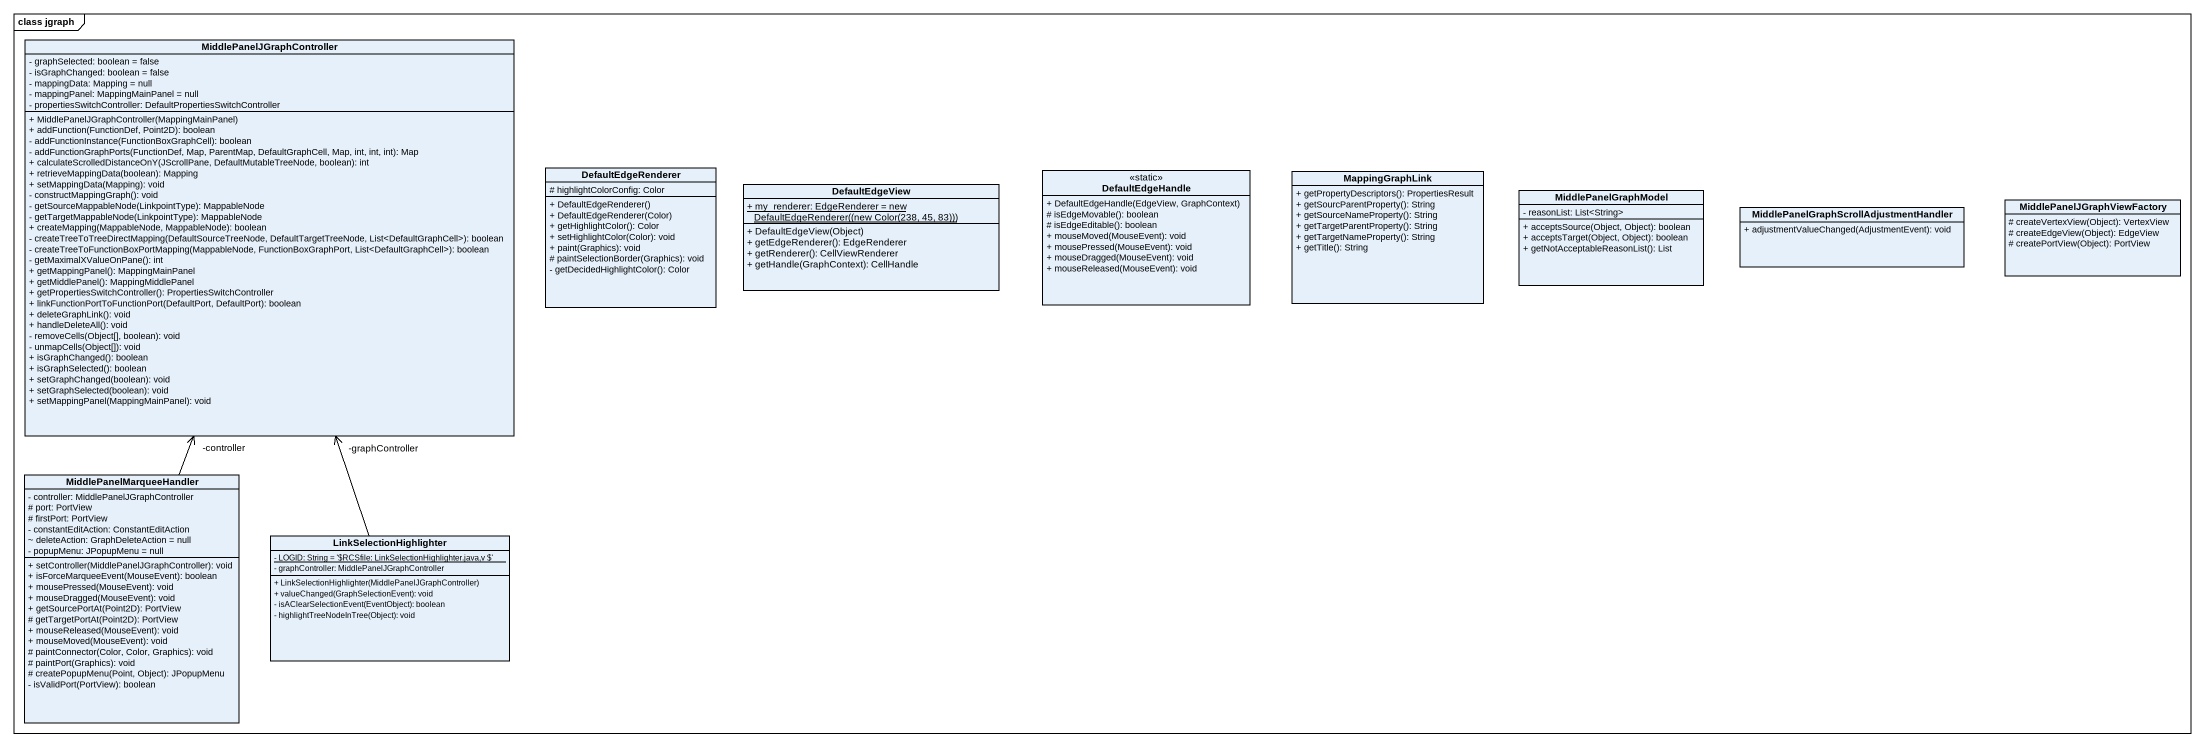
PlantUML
@startuml
mainframe class jgraph
hide circle
hide empty members
skinparam classAttributeIconSize 0
class MiddlePanelJGraphController {
  - graphSelected: boolean = false
  - isGraphChanged: boolean = false
  - mappingData: Mapping = null
  - mappingPanel: MappingMainPanel = null
  - propertiesSwitchController: DefaultPropertiesSwitchController
  + MiddlePanelJGraphController(MappingMainPanel)
  + addFunction(FunctionDef, Point2D): boolean
  - addFunctionInstance(FunctionBoxGraphCell): boolean
  - addFunctionGraphPorts(FunctionDef, Map, ParentMap, DefaultGraphCell, Map, int, int, int): Map
  + calculateScrolledDistanceOnY(JScrollPane, DefaultMutableTreeNode, boolean): int
  + retrieveMappingData(boolean): Mapping
  + setMappingData(Mapping): void
  - constructMappingGraph(): void
  - getSourceMappableNode(LinkpointType): MappableNode
  - getTargetMappableNode(LinkpointType): MappableNode
  + createMapping(MappableNode, MappableNode): boolean
  - createTreeToTreeDirectMapping(DefaultSourceTreeNode, DefaultTargetTreeNode, List<DefaultGraphCell>): boolean
  - createTreeToFunctionBoxPortMapping(MappableNode, FunctionBoxGraphPort, List<DefaultGraphCell>): boolean
  - getMaximalXValueOnPane(): int
  + getMappingPanel(): MappingMainPanel
  + getMiddlePanel(): MappingMiddlePanel
  + getPropertiesSwitchController(): PropertiesSwitchController
  + linkFunctionPortToFunctionPort(DefaultPort, DefaultPort): boolean
  + deleteGraphLink(): void
  + handleDeleteAll(): void
  - removeCells(Object[], boolean): void
  - unmapCells(Object[]): void
  + isGraphChanged(): boolean
  + isGraphSelected(): boolean
  + setGraphChanged(boolean): void
  + setGraphSelected(boolean): void
  + setMappingPanel(MappingMainPanel): void
}
class DefaultEdgeRenderer {
  # highlightColorConfig: Color
  + DefaultEdgeRenderer()
  + DefaultEdgeRenderer(Color)
  + getHighlightColor(): Color
  + setHighlightColor(Color): void
  + paint(Graphics): void
  # paintSelectionBorder(Graphics): void
  - getDecidedHighlightColor(): Color
}
class DefaultEdgeView {
  {static} {field} + my_renderer: EdgeRenderer = new DefaultEdgeRenderer((new Color(238, 45, 83)))
  + DefaultEdgeView(Object)
  + getEdgeRenderer(): EdgeRenderer
  + getRenderer(): CellViewRenderer
  + getHandle(GraphContext): CellHandle
}
class DefaultEdgeHandle <<static>> {
  + DefaultEdgeHandle(EdgeView, GraphContext)
  # isEdgeMovable(): boolean
  # isEdgeEditable(): boolean
  + mouseMoved(MouseEvent): void
  + mousePressed(MouseEvent): void
  + mouseDragged(MouseEvent): void
  + mouseReleased(MouseEvent): void
}
class MappingGraphLink {
  + getPropertyDescriptors(): PropertiesResult
  + getSourcParentProperty(): String
  + getSourceNameProperty(): String
  + getTargetParentProperty(): String
  + getTargetNameProperty(): String
  + getTitle(): String
}
class MiddlePanelGraphModel {
  - reasonList: List<String>
  + acceptsSource(Object, Object): boolean
  + acceptsTarget(Object, Object): boolean
  + getNotAcceptableReasonList(): List
}
class "MiddlePanelGraphScrollAdjustmentHandler" as MiddlePanelGraphScrollAdjust {
  + adjustmentValueChanged(AdjustmentEvent): void
}
class MiddlePanelJGraphViewFactory {
  # createVertexView(Object): VertexView
  # createEdgeView(Object): EdgeView
  # createPortView(Object): PortView
}
class MiddlePanelMarqueeHandler {
  - controller: MiddlePanelJGraphController
  # port: PortView
  # firstPort: PortView
  - constantEditAction: ConstantEditAction
  ~ deleteAction: GraphDeleteAction = null
  - popupMenu: JPopupMenu = null
  + setController(MiddlePanelJGraphController): void
  + isForceMarqueeEvent(MouseEvent): boolean
  + mousePressed(MouseEvent): void
  + mouseDragged(MouseEvent): void
  + getSourcePortAt(Point2D): PortView
  # getTargetPortAt(Point2D): PortView
  + mouseReleased(MouseEvent): void
  + mouseMoved(MouseEvent): void
  # paintConnector(Color, Color, Graphics): void
  # paintPort(Graphics): void
  # createPopupMenu(Point, Object): JPopupMenu
  - isValidPort(PortView): boolean
}
class LinkSelectionHighlighter {
  {static} - LOGID: String = '~$RCSfile: LinkSelectionHighlighter.java,v $'
  - graphController: MiddlePanelJGraphController
  + LinkSelectionHighlighter(MiddlePanelJGraphController)
  + valueChanged(GraphSelectionEvent): void
  - isAClearSelectionEvent(EventObject): boolean
  - highlightTreeNodeInTree(Object): void
}
MiddlePanelMarqueeHandler -up-> "-controller" MiddlePanelJGraphController
LinkSelectionHighlighter -up-> "-graphController" MiddlePanelJGraphController
@enduml
